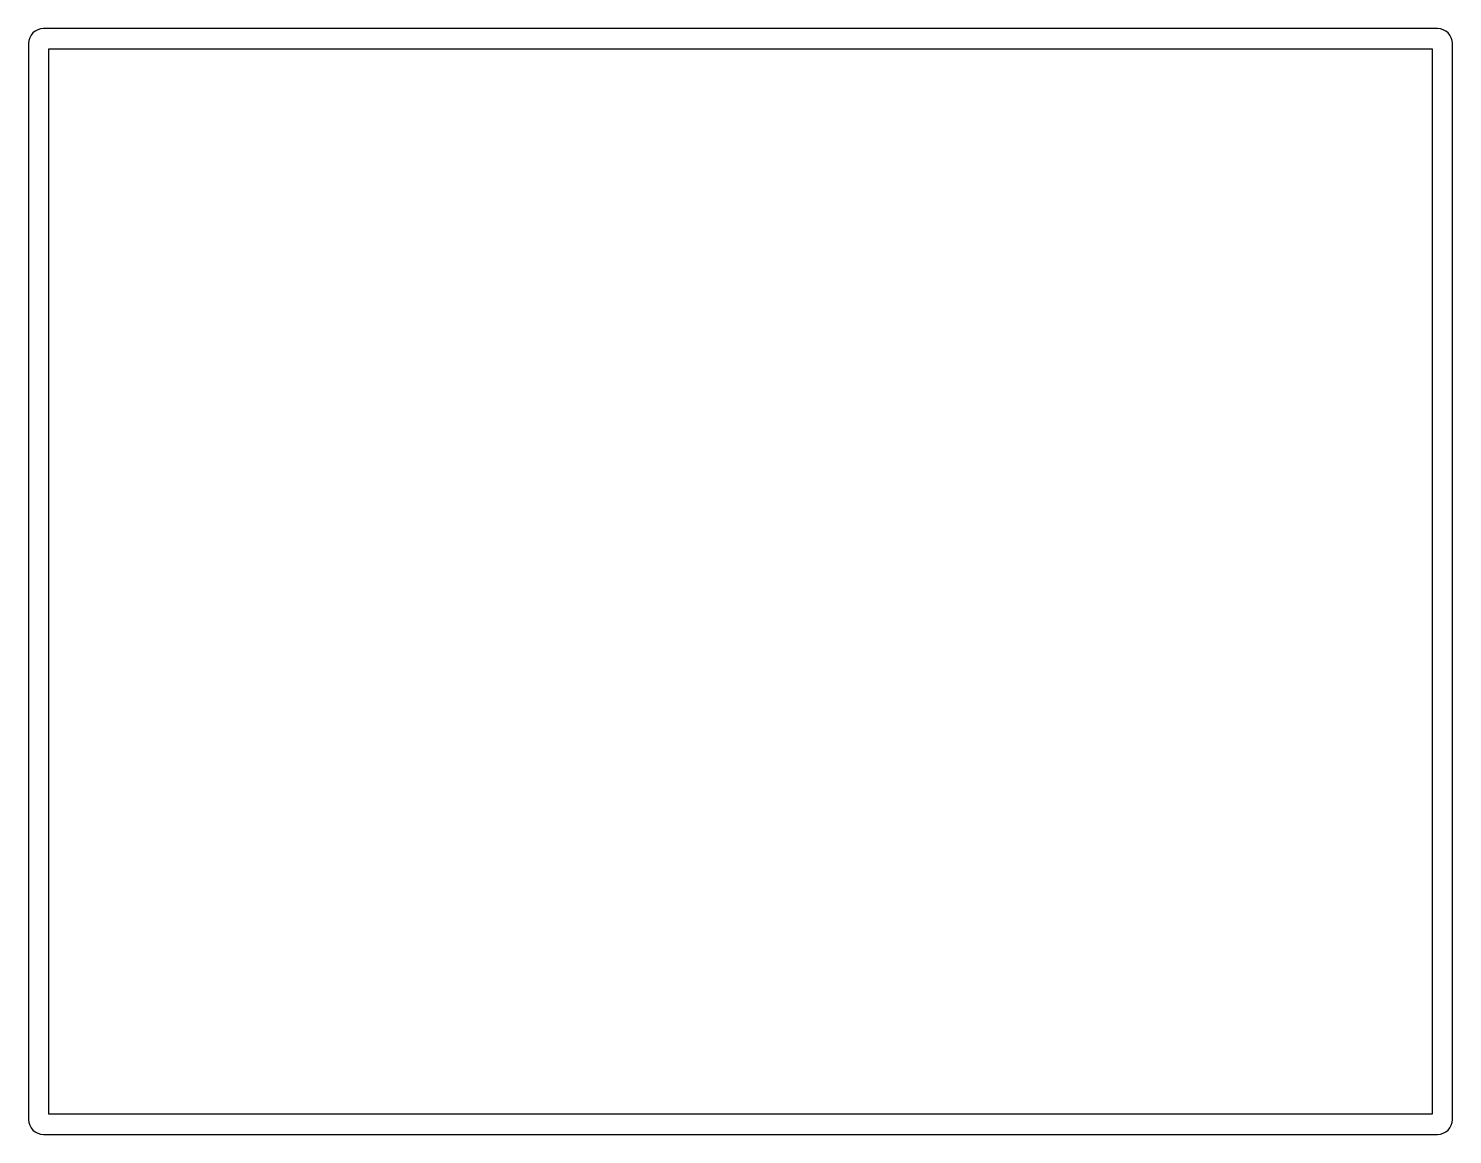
# Model space of a CAD drawing. Header units: millimetres. Extents: x -185 to 3, y -3 to 143.
import ezdxf

# ---------------------------------------------------------------- set-up
doc = ezdxf.new("R2010")
doc.units = ezdxf.units.MM
doc.layers.get('0').update_dxf_attribs({"linetype": 'CONTINUOUS'})

msp = doc.modelspace()

# ---------------------------------------------------------------- linework, layer by layer
msp.add_lwpolyline([(-183, 143.0005, 0.41421356), (-185, 141.0005), (-185, -1, 0.41421356), (-183, -3), (1.0005, -3, 0.41421356), (3.0005, -1), (3.0005, 141.0005, 0.41421356), (1.0005, 143.0005)], format="xyb", close=True)
msp.add_lwpolyline([(-182.3, 140.3), (0.3, 140.3), (0.3, -0.3), (-182.3, -0.3)], close=True)

doc.saveas('drawing.dxf')
